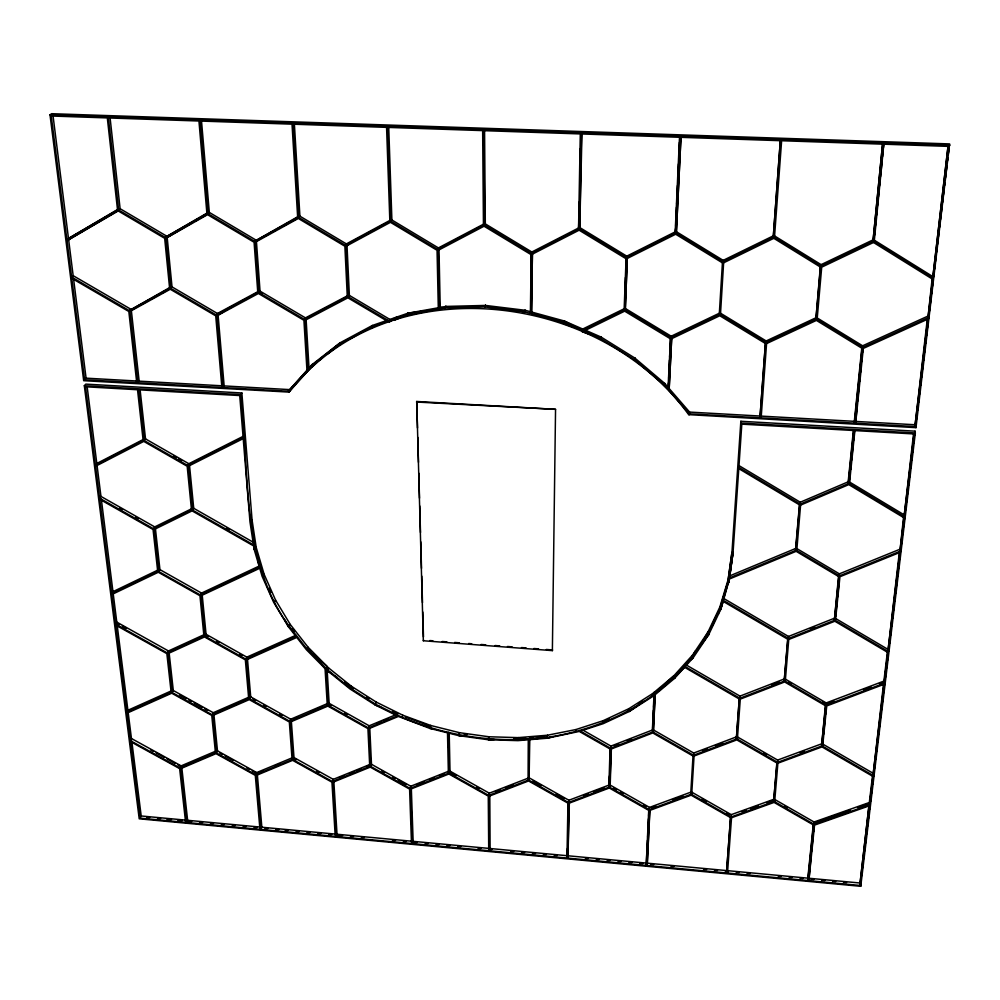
<?xml version="1.0" encoding="UTF-8"?>
<svg xmlns="http://www.w3.org/2000/svg" width="1000" height="1000" viewBox="0 0 1000 1000"><rect width="100%" height="100%" fill="white"/><g stroke="black" fill="none" stroke-linecap="round" stroke-linejoin="round"><path stroke-width="1.5" d="M788.475 638.538L788.475 636.45L723.6 598.4L729.375 579.025L796.137 551.325L838.825 576.65L834.362 620.363L788.475 638.538L723.45 600.425L729.375 579.025M464.837 736.05L458.812 735.662L448.5 733.088L449.363 773.337L488.75 795.425L528.075 780.212L528.275 739.788L517.962 740.638L488.312 739.762M531.062 290.163L531.25 252.963L530.375 313.387L524.462 311.788L484.8 306.95L445.238 307.938L439.462 308.95L438.2 250.325L484.05 226.213L485.312 223.888L484.575 131.025M529.075 780.3L529.288 739.712L547.263 738.213L579.275 731.438L610.062 748.975L608.837 787.262L568.475 802.513L529.075 780.3L529.788 739.1M531.525 313.7L532.425 253.012L531.525 313.7L563.525 322.438L582.288 330.613L624.113 310.175L624.475 308.625L582.737 329.038L582.288 330.613L564.113 320.925L532.1 312.175L563.475 322.45L563.975 320.875L563.6 322.488L564.113 320.925L582.737 329.038M784.188 681.137L787.85 639.3L723.162 601.388L720.7 609.462L708.713 634.637L693.275 657.65L685.212 666.612L739.875 698.275L784.188 681.137L787.725 638.75M788.95 639.388L834.837 621.225L887.788 652.438L884.075 683.288L826.275 705.125L785.263 681.225L785.275 679.075L826.2 702.925L883.888 681.1L887.4 651.85M552.375 650.625L555.55 409.338L416.737 401.475L423.338 640.75L552.375 650.625L552.525 649.938L546.312 649.463M777.6 762.337L777.625 760.075L737.5 736.963L737.387 739.175L777.6 762.337L821.55 746.125L825.65 705.85L784.663 681.963L740.35 699.087M694.1 755.35L691.7 794.5L731.125 816.963L773.625 801.65L776.9 762.312M778.05 763.125L822 746.912L872.9 776.4L869.475 804.85L814.1 824.338L774.663 801.737L774.688 799.438L814.05 822L869.325 802.513L872.55 775.6M566.95 858.037L567.962 803.162L528.562 780.962L489.237 796.162L489.688 850.812L566.95 858.037L567.513 848.112M578.538 229.163L580.288 133.925L483.862 130.662L484.625 225.25L531.263 253.425L578.538 229.163L579.513 201.287M567.875 828.312L568.362 802.438M579.938 177.913L580.487 148.3M567.925 858.125L568.962 803.25L609.312 788.012L648.725 810.35L646.2 865.438L567.925 858.125L569.35 802.525M579.725 229.213L581.512 133.963L679.513 137.275L675.125 233.188L626.388 257.6L579.725 229.213L582 132.762M821.188 266.137L774.488 237.325L774.525 235.9L821.112 264.65L821.188 266.137L872.975 241.438L882.675 142.912L872.975 241.438M773.8 238.312L723.562 262.85L723.713 261.388L720.45 314.812L766.112 342.587L815.9 319.4L820.487 267.113L773.8 238.312L773.838 236.887M676.325 233.238L681.012 136.1L676.325 233.238L723.012 261.837L773.263 237.275L780.275 141.012M624.113 310.175L626.138 257.113L625.788 268.038M608.837 787.262L609.475 775.837M609.775 766.663L610.363 748.3M624.775 299.262L625.487 277.413M611.375 748.388L610.188 785.1L649.538 807.4L690.863 792.138L690.675 794.412L649.262 809.688L609.837 787.35L611.075 749.062L652.788 732.938L692.962 755.962M625.275 310.225L627.325 257.162L625.275 310.225L670.925 337.8L719.25 314.75L719.412 313.188L671.188 336.213L670.925 337.8M766.112 342.587L766.162 340.962L720.6 313.25L720.45 314.812M761.137 417.863L761.213 416.112L854.325 421.337L854.463 423.113L761.137 417.863L766.688 341.95M669.087 390.425L671.737 337.188L669.087 390.425L689.388 413.812L759.975 417.788L765.5 341.887M667.987 389.15L668.263 387.475L664.875 383.575L664.575 385.213L634.538 359.712L600.638 338.625L584.087 329.625L601.062 337.038L634.888 358.075L664.762 383.462L664.5 385.15L667.987 389.15L670.562 337.125M646.2 865.438L647.525 840.163M647.663 837.113L648.5 818.763M648.65 815.713L648.925 809.587M652.638 728.45L653.475 710.225M653.612 707.188L654.175 695.037M668.462 382.887L668.263 387.475L664.587 385.262L664.762 383.462M668.675 378.312L669.513 360.012M669.65 356.962L670.5 338.65M675.125 233.188L675.525 228.7M675.675 225.613L676.525 207.087M676.663 203.988L677.513 185.463M677.725 180.837L678.5 163.85M678.713 159.225L679.488 142.238M647.188 865.537L649.737 810.438L691.137 795.175L730.562 817.625L726.5 872.95L647.188 865.537L649.938 809.688M653.337 732.237L655.062 694.75L674.587 678.35L684.575 667.312L739.287 699L736.338 739.087L693.525 755.263L653.337 732.237L655.263 694.163M739.875 698.275L739.987 696.112L685.425 664.5M736.338 739.087L739.287 698.375M726.5 872.95L730.562 816.85M727.5 873.037L727.613 870.662L807.812 878.15L807.85 880.55L727.5 873.037L731.587 816.938M731.125 816.963L731.25 814.65L691.888 792.225L691.7 794.5M690.675 794.412L693.062 755.263M719.25 314.75L722.513 261.337L722.35 262.8L675.675 234.225L626.95 258.612M728.962 580.612L728.838 582.612L729.338 578.188M741.825 424.15L853.713 430.513L848.288 483.7L800.275 504.125L738.875 467.45L738.988 465.613L800.263 502.225L848.162 481.825L853.413 430.25M727.788 582.35L731.938 552.375L727.775 582.375L719.688 609.1L707.763 634.188L707.938 632.112L719.837 607.062L727.913 580.337M915.337 432.962L915.062 431.163L740.85 421.275L740.738 423.038L915.337 432.962L860.738 886.3L139.213 818.812L84.325 385.712L85.8 384.125L241.863 392.975L252.075 520.037L256.225 547.475L264.125 574.288L275.562 600.087L290.312 624.525L308.075 647.212L328.525 667.862L351.4 686.263L376.3 702.113L402.875 715.25L430.763 725.487L459.525 732.688L488.875 736.762L518.288 737.625L547.425 735.225L575.887 729.562L603.138 720.7L628.875 708.662L652.65 693.587L673.975 675.675L692.537 655.088L707.938 632.112C695.312 656.875 676.137 677.463 654.175 694.237L652.375 695.725C621.237 717.95 584.75 731.8 546.987 737.4L546.95 737.4C497.95 743.713 447.612 736.612 402.125 717.362L375.5 704.212L350.55 688.325L327.65 669.912L307.137 649.225L289.312 626.475C240.238 559.612 249.762 472.287 240.712 394.6L241.863 392.975M738.787 468.625L799.638 504.95L795.65 550.438L729.538 577.888L733.05 552.45L729.675 575.9L795.638 548.462L799.475 504.575M728.988 580.575L728.863 582.513L729.013 580.487M731.825 554.325L740.85 421.275M738.8 468.35L732.925 554.425L733.05 552.45L729.538 577.888M738.875 467.45L741.825 423.938M719.688 609.1L719.837 607.062M700.612 645.562L708.713 634.637L708.925 632.5L694.987 653.263L695.175 651.162L692.362 657.163L692.562 655.062M718.4 614.3L718.562 612.25L720.7 609.487L722.1 603.35M759.975 417.788L765.45 343.512L719.788 315.75L671.462 338.775M773.263 237.275L780.362 140.688L680.75 137.325M737.387 739.175L740.337 698.462M774.488 237.325L781.625 140.738L882.887 144.162M720.7 609.487L723.162 601.388M708.75 634.575L708.925 632.5L708.713 634.637M693.525 755.263L693.713 753.037L736.45 736.875M815.9 319.4L820.275 267.162M773.625 801.65L777 763.037L736.812 739.887L694 756.05M774.663 801.737L777.95 762.4M785.263 681.225L788.812 638.837M800.775 505.025L848.775 484.613L903.95 517.775L899.925 551.325L839.463 575.85L796.775 550.513L800.625 504.637M817.113 319.462L821.712 267.162L873.5 242.475L932.6 279.2L927.962 317.825L862.788 347.438L817.113 319.462L817.05 317.875L862.625 345.8L862.788 347.438M674.587 678.35L674.837 676.225M807.812 878.15L813.312 824.2M821.55 746.125L825.425 705.2M834.362 620.363L838.562 576.138M854.325 421.337L861.762 348.25M807.85 880.55L813.512 825L774.075 802.412L731.587 817.712M854.463 423.113L862.087 348.363L816.413 320.4L766.637 343.562M869.325 802.513L859.812 885.413L808.863 880.65L811.188 855.125M811.513 852.038L813.238 835.088M813.55 832L814.188 825.837M822.613 746.213L826.737 705.938L883.95 684.325L873.012 775.413L822.613 746.213L823.175 737.775M823.5 734.675L825.238 717.663M825.55 714.562L826.338 706.825M835.537 616.862L837.225 600.3M837.537 597.288L839.225 580.725M849.475 480.375L850.25 472.788M850.562 469.762L851.188 463.688M851.488 460.65L853.2 443.963M853.512 440.938L854.587 430.312M855.65 423.188L863.288 348.425L927.812 319.125L914.912 426.525L855.65 423.188L857.212 404.65M857.525 401.613L859.237 384.862M859.55 381.812L860.175 375.725M860.487 372.675L861.263 365.062M861.575 362.013L862.188 355.925M862.5 352.875L863.125 346.788M874.5 235.413L875.138 229.25M875.45 226.175L876.237 218.463M876.55 215.387L877.175 209.213M877.5 206.137L878.125 199.975M878.438 196.887L879.225 189.188M879.538 186.1L880.175 179.938M880.487 176.85L882.225 159.9M882.537 156.825L883.162 150.65M883.475 147.575L883.95 142.95L874.225 241.488L932.763 277.863L948.175 145.113L932.763 277.863M808.863 880.65L814.55 825.1L869.362 805.812M254.188 549.45L253.625 545.938L192.087 510.875L154.062 529.562L158.713 571.512L200.375 595L259.45 567.325L254.15 549.35L254.562 545.4M723.012 261.837L723.175 260.363L773.3 235.85M674.5 678.425L674.737 676.3M673.763 677.775L674 675.65M649.262 809.688L649.538 807.4M859.812 885.413L869.212 803.475M873.012 775.413L883.388 685.238M887.913 651.375L899.788 552.463L839.95 576.725L835.475 620.45L887.913 651.375L899.375 552.013M899.925 551.325L903.525 517.362M904.087 516.613L914.025 433.95L854.887 430.588L849.45 483.762L904.087 516.613L913.562 433.675M914.912 426.525L927.312 319.062M927.962 317.825L932.087 279.212M861.162 879.212L860.738 886.3M861.538 876.112L862.087 871.462M862.463 868.363L863.213 862.163M863.587 859.062L864.15 854.412M864.513 851.312L865.075 846.663M865.45 843.562L866.2 837.35M866.575 834.25L867.125 829.6M867.5 826.5L868.062 821.85M868.438 818.75L869 814.1M869.55 809.45L870.113 804.8M870.487 801.7L871.05 797.05M871.425 793.95L872.163 787.738M872.537 784.638L873.1 779.987M873.475 776.888L874.025 772.237M874.4 769.137L875.15 762.938M875.525 759.837L876.087 755.188M876.45 752.087L877.2 745.888M877.575 742.788L878.138 738.138M878.512 735.025L879.062 730.375M879.438 727.275L880.188 721.075M880.562 717.975L881.112 713.325M881.488 710.225L882.05 705.575M882.425 702.475L883.175 696.275M883.538 693.175L884.1 688.525M884.475 685.425L885.037 680.763M885.413 677.663L886.15 671.462M886.525 668.363L887.087 663.713M887.463 660.612L888.012 655.962M888.575 651.312L889.137 646.663M889.513 643.562L890.075 638.913M890.438 635.812L891 631.15M891.562 626.5L892.125 621.85M892.5 618.75L893.05 614.1M893.425 611L894.175 604.8M894.55 601.7L895.1 597.05M895.475 593.95L897.163 579.987M897.525 576.888L898.088 572.238M898.462 569.138L899.212 562.938M899.587 559.837L900.138 555.188M900.512 552.087L901.075 547.438M901.45 544.338L902 539.688M902.562 535.037L903.125 530.388M903.5 527.275L904.062 522.625M904.425 519.525L904.987 514.875M905.55 510.225L906.112 505.575M906.488 502.475L907.038 497.825M907.412 494.725L907.975 490.075M908.538 485.425L909.087 480.775M909.463 477.675L910.025 473.013M910.588 468.363L910.962 465.262M911.513 460.613L912.075 455.962M912.45 452.863L913.012 448.212M913.575 443.562L914.125 438.913M914.5 435.812L915.062 431.163M916.075 422.762L915.975 427.65L688.662 414.637C598.387 290.262 388.125 265.613 288.975 392.1L83.688 380.688L50 114.812L51.662 113.7L949.613 143.912L915.975 427.65M916.45 419.663L917 415.012M917.562 410.363L917.938 407.275M918.5 402.625L919.05 397.975M919.425 394.875L919.987 390.225M920.55 385.588L921.1 380.938M921.475 377.837L922.038 373.188M922.412 370.087L923.15 363.888M923.525 360.8L924.087 356.15M924.463 353.05L925.013 348.4M925.575 343.75L926.137 339.113M926.513 336.012L927.062 331.362M927.438 328.263L928 323.612M928.562 318.962L929.112 314.325M929.488 311.225L930.05 306.575M930.425 303.475L930.975 298.825M931.538 294.188L932.1 289.538M932.475 286.438L933.025 281.788M933.587 277.137L933.962 274.037M934.525 269.4L935.075 264.75M935.45 261.65L936.012 257M936.575 252.35L936.938 249.25M937.5 244.613L938.062 239.963M938.438 236.863L938.988 232.213M939.55 227.562L940.113 222.925M940.487 219.825L941.038 215.175M941.413 212.075L942.163 205.875M942.537 202.787L943.088 198.137M943.462 195.037L944.025 190.387M944.587 185.738L944.963 182.638M945.512 178L946.075 173.35M946.45 170.25L947.013 165.6M947.562 160.95L947.938 157.85M948.5 153.212L949.062 148.562M652.65 693.587L652.35 695.75L654.438 692.075L654.175 694.237L673.975 675.675M689.062 414.85L689.287 413.113M689.388 413.812L689.6 412.088L669.35 388.738M609.837 787.35L610.188 785.1M610.588 748.288L652.3 732.163L653.962 695.662L629.125 711.575L603.263 723.65L580.388 731.087L610.588 748.288L610.938 746.087L652.575 729.963M602.8 722.85L603.175 720.688M634.888 358.075L634.612 359.75L634.95 358.125M568.475 802.513L568.9 800.25L609.188 785.013M675.675 234.225L675.95 232.812M575.462 731.737L575.862 729.575M546.987 737.4L547.463 735.225L546.95 737.4L529.188 736.725M670.3 338.725L624.663 311.15L583.625 331.2L600.513 338.55L600.913 336.975L600.6 338.6L600.975 336.987L600.638 338.625L601.062 337.038M528.075 780.212L528.575 777.987L489.312 793.2L450.012 771.137L449.2 732.487M517.788 739.788L518.288 737.625L528.688 738.913M488.725 850.725L488.263 796.075L448.888 774L410.562 789.163L412.438 843.6L488.725 850.725L489.087 825.037M489.688 850.812L489.825 795.5M626.388 257.6L626.763 256.15L675.387 231.788M488.75 795.425L489.312 793.2M600.55 338.575L600.975 336.987M488.3 738.925L488.85 736.762M563.6 322.488L564.062 320.925M449.363 773.337L450.012 771.137M458.913 734.85L459.525 732.688M555.55 409.338L416.475 402.038M412.438 843.6L413.137 841.338L411.337 788.525M434.45 728.988L429.837 728.413L398.387 716.438L368.9 728.675L370.7 766.462L410.05 788.425L410.775 786.225L449.038 771.062M525.05 310.262L524.575 311.825L485.35 305.413L525.05 310.262L530.95 311.85M402.125 717.362L402.85 715.238M423.338 640.75L423.575 640.075M369.725 766.375L370.525 764.212L333.25 779.35L332.388 781.525L293.05 759.688L290.3 722.062L327.825 706.112L367.925 728.6L369.725 766.375L332.388 781.525M370.7 766.462L371.488 764.3L369.787 728.062M336.175 836.475L332.912 782.262L370.25 767.125L409.6 789.087L411.488 843.512L336.175 836.475L337.013 834.237L333.862 781.637M380.825 707.138L374.988 704.875L350 688.962L326.1 669.6L328.263 705.413L368.375 727.913L369.188 725.8L396.688 714.362M375.5 704.212L376.275 702.1M524.462 311.788L525.125 310.275L524.625 311.812M485.425 305.425L484.8 306.95L485.462 305.425L484.675 306.938L485.462 305.425L445.988 306.425L440.225 307.438L439.462 308.95M531.263 253.425L531.85 252L579.012 227.775M484.675 306.938L485.35 305.413M350.55 688.325L351.375 686.237M328.263 705.413L329.15 703.337L327.1 669.112M293.05 759.688L293.988 757.55L291.363 721.475M259.95 829.35L260.925 827.138L187.625 820.3L186.525 822.487L259.95 829.35L255.3 775.362L216 753.65L180.562 768.713L186.525 822.487M260.875 829.438L256.25 775.438L292.625 760.337L331.95 782.175L335.238 836.388L260.875 829.438L261.85 827.225L257.375 774.837M327.65 669.912L328.525 667.862L325.887 668.162M289.762 721.3L327.287 705.337L325.05 668.538L306.388 649.7L296.775 637.438L246.337 659.938L249.675 698.938L289.762 721.3L290.712 719.212L328.175 703.25M445.238 307.938L445.95 306.438L445.1 307.962L445.85 306.438L445.1 307.962L440.225 307.438L438.988 248.912M255.712 774.712L292.1 759.6L289.337 721.975L249.262 699.625L212.725 715.525L216.412 752.987L255.712 774.712L256.712 772.562L293.038 757.463M308.05 647.188L307.137 649.225L326.8 666.125M712.15 625.737L717.925 613.6M718.562 612.25L720.85 607.425M340.238 342.725L312.25 364.45L308 369.562L305.025 320.35L347.887 297.812L387.7 321.388L371.425 327.013L339.2 344.325L340.238 342.725L372.337 325.475L387.113 320.375M693.263 657.675L690.975 659.675M445.163 307.95L445.95 306.438M289.337 626.5L290.3 624.5M248.713 698.85L249.75 696.8L213.275 712.712L212.175 714.775L172.125 692.537L167.825 653.713L204.513 636.95L245.35 659.862L248.713 698.85L212.175 714.775M249.675 698.938L250.712 696.875L247.387 657.938M185.613 822.4L179.638 768.625L130.338 741.525L140.025 818.138L185.613 822.4L186.713 820.212M216.412 752.987L217.488 750.875L213.962 714.963M274.562 602.05L275.562 600.087M245.775 659.15L296.163 636.663L288.475 626.85L273.663 602.35L262.137 576.4L259.738 568.288L200.95 595.8L204.925 636.237L245.775 659.15L246.838 657.15L295.738 635.3M130.225 740.6L131.45 738.512L128.012 711.225L126.775 713.275L130.225 740.6L180.025 767.987L181.15 765.863L215.125 751.4M140.025 818.138L141.2 815.975L131.762 740.975M263.087 576.213L264.125 574.288M391 221.35L391.9 220L388.688 126.237L387.762 127.4L391 221.35L437.612 249.325L438.4 247.913L484.15 223.837M371.425 327.013L372.375 325.462L371.5 326.975M349.675 243.438L346 246.275L348.413 296.9L389 320.95L389.875 319.425L407.9 313.212L439.1 307.638M172.125 692.537L173.3 690.5L169.013 651.737M204.925 636.237L206.062 634.275L202.1 593.888M255.162 549.362L256.225 547.475M371.987 327.975L372.9 326.438M312.25 364.45L311.15 366.125L340.213 342.75L339.275 344.288M167.25 652.938L203.938 636.163L199.95 595.725L158.3 572.25L111.762 594.575L115.487 624.05L167.25 652.938L168.45 650.962L205.075 634.2M250.987 521.838L252.075 520.037M200.375 595L201.537 593.088L259.1 566.1M126.65 712.325L171.163 692.45L166.85 653.637L115.612 625.05L126.65 712.325L127.9 710.275L170.95 691.05M339.237 344.3L340.213 342.75M339.9 345.213L340.875 343.638M309.025 367.962L308 369.562L312.137 364.538L309.025 367.962L306.075 318.837M311.975 366.863L316.637 362.45M288.85 392.2L313 365.275M288.975 392.1L290.038 390.475M348.413 296.9L349.375 295.413L346.987 244.887M227.413 309.363L216.812 315.912L222.963 387.537L288.275 391.213L308.012 369.087M158.713 571.512L159.95 569.637L155.325 527.75M115.487 624.05L116.788 622.112L113.275 594.225M192.512 510.087L188.212 466.312L243.212 438.612L249.963 521.8L253.463 544.812L192.512 510.087L193.725 508.3L189.438 464.588M111.638 593.55L157.713 571.438L153.05 529.487L99.712 499.263L111.638 593.55L112.963 591.663L158.963 569.562M304.413 319.4L347.287 296.837L344.875 246.225L298.312 218.463L255.2 242.288L258.888 292.587L304.413 319.4L305.462 317.887L346.875 296.087M99.575 498.188L100.962 496.425L96.95 464.575L95.55 466.287L99.575 498.188L153.475 528.725L154.738 526.912L191.35 508.9M187.613 465.45L243.125 437.475L239.725 395.562L138.575 389.8L144.2 440.575L187.613 465.45L188.837 463.725L242.875 436.475M387.512 126.2L386.575 127.362L293.188 124.2L298.812 217.512L345.387 245.275L346.375 243.9L390.75 219.95M222.963 387.537L224.15 385.925L218.038 314.425M144.2 440.575L145.525 438.9L140.1 389.738M258.888 292.587L260.038 291.125L256.388 240.912L269.825 233.487M95.412 465.188L143.162 440.513L137.525 389.738L85.5 386.775L95.412 465.188L96.812 463.475L143.138 439.538M298.812 217.512L299.913 216.175L294.325 123.062M192.712 222.512L165.775 238.35L170.7 288.337L216.188 314.962L217.425 313.475L258.938 291.075M137.787 382.738L129.9 311.537L170.25 289.237L215.725 315.85L221.887 387.475L137.787 382.738L139.15 381.15L131.3 310.062L148.763 300.425M254.575 241.3L297.675 217.463L292.025 124.162L200.087 121.05L208.038 213.725L254.575 241.3L298.775 216.137M676.825 674.013L680.812 669.6M288.275 391.213L306.975 370.675L303.925 320.288L258.4 293.488L216.812 315.912M84.6 379.738L71.775 278.3L128.825 311.488L136.738 382.675L84.6 379.738L86.075 378.162L73.513 278.425M170.7 288.337L172.025 286.9L167.15 237.013M118.325 210.425L67.025 240.688L71.625 277.062L129.262 310.6L170.95 286.85M208.038 213.725L209.325 212.413L201.425 119.925M165.138 237.375L206.925 213.675L198.938 121.013L108.438 117.95L118.637 210L165.138 237.375L206.863 213.137M677 674.237L684.575 667.312M71.625 277.062L73.162 275.663L68.587 239.35M118.637 210L120.113 208.713L109.975 116.838M66.862 239.425L117.537 209.95L107.312 117.912L51.262 116.013L66.862 239.425L117.688 209.438M657.613 690.688L661.038 687.812M664.463 684.938L666.75 683.012M319.062 360.575L321.488 358.688M327.55 353.988L338.45 345.525M629.188 711.525L643.15 701.55M638.775 703.5L642.738 700.987M67.025 240.688L118.2 210.938L164.675 238.312L169.613 288.288L129.262 310.6M195.4 220.987L207.512 214.125M165.775 238.35L207.562 214.675L254.088 242.237L257.787 292.525L216.188 314.962M389.212 322.05L391.5 320.775M151.438 298.938L159.5 294.488M162.188 293L170.238 288.55M272.512 232L275.2 230.512M277.887 229.025L280.587 227.537M283.275 226.05L296.712 218.625M345.387 245.275L389.85 221.3L386.575 127.362M230.1 307.925L232.775 306.475M244.825 299.975L247.5 298.538M359.087 238.363L368.5 233.287M372.537 231.112L379.25 227.488M346 246.275L390.45 222.312L437.05 250.275L438.325 309.15L394.475 317.838M351.55 337.912L358.225 334.325M437.612 249.325L483.45 225.2L482.65 130.612L387.762 127.4M308.837 317.387L318.5 312.3M336.438 302.863L339.2 301.413M461.863 236.887L464.562 235.463M102.45 461.737L105.213 460.312M114.838 455.337L124.462 450.375M95.55 466.287L143.775 441.388L187.175 466.25L191.5 510.025L153.475 528.725M531.838 254.438L579.113 230.188L625.763 258.562M234.737 441.763L237.488 440.375M821.112 264.65L872.788 239.988M603.713 721.45L609.138 718.913M766.162 340.962L815.837 317.825M862.625 345.8L927.65 316.225M126.775 713.275L171.725 693.213L211.762 715.45L215.463 752.913L180.025 767.987M394.05 320.363L405.45 315.475M185.938 764.788L190.188 762.975M294.025 718.787L298.188 717.013M310.675 711.7L314.837 709.925M317.613 708.75L321.775 706.975M258.637 772.712L262.825 770.975M275.4 765.75L279.587 764.013M376.712 723.65L380.925 721.9M383.725 720.738L387.925 718.988M368.375 727.913L397.3 715.9L374.988 704.875M796.775 550.513L796.762 548.538L839.362 573.837L899.688 549.338M339.5 777.763L343.8 776.012M349.538 773.688L353.837 771.938M356.7 770.775L361 769.038M366.737 766.7L371.037 764.963M788.475 636.45L834.275 618.288M416.95 784.725L424.038 781.912M429.7 779.663L433.95 777.987M439.625 775.738L443.875 774.05M810.413 628.775L814.712 627.075M410.05 788.425L448.375 773.25L447.5 732.837L429.837 728.413M739.987 696.112L784.2 678.988M495.625 791.688L499.988 790M505.812 787.75L513.075 784.938M614.3 745.75L618.612 744.087M627.225 740.75L631.525 739.087M771.838 684.775L778.962 682.013M583.763 795.562L588.088 793.925M593.837 791.75L603.913 787.95M702.738 750.588L707.013 748.962M715.55 745.738L722.675 743.05M826.663 703.737L833.8 701.038M863.775 689.7L870.913 687M879.475 683.763L883.763 682.15M777.625 760.075L821.488 743.875M651.425 807.625L655.7 806.05M672.812 799.737L682.788 796.05M800.013 752.763L804.4 751.15M731.25 814.65L773.65 799.35M741.938 811.712L746.325 810.125M750.713 808.55L758.025 805.913M766.8 802.75L774.112 800.113M814.5 822.75L850.487 810.075M857.688 807.537L867.775 803.988M389 320.95L407.025 314.75L407.95 313.212L407.15 314.725L407.987 313.188L438.325 309.15M547.188 738.225L553.038 736.65M518.4 738.462L513.725 738.325M529.788 737.537L532.762 737.288M541.688 736.55L544.663 736.3M494.35 739.5L488.35 739.762L458.85 735.662M50 114.812L950 145.175M884.175 144.2L948.55 146.387M86.075 378.162L138.1 381.087M139.15 381.15L223.088 385.863M224.15 385.925L289.337 389.588M689.6 412.088L760.05 416.037M855.5 421.413L914.638 424.725M84.325 385.712L240.712 394.6M429.787 640.55L432.9 640.788M442.225 641.5L446.887 641.862M454.65 642.45L459.312 642.812M468.638 643.525L471.737 643.763M481.062 644.475L485.725 644.825M495.05 645.537L499.712 645.9M507.475 646.488L512.137 646.85M521.462 647.562L526.112 647.913M533.888 648.512L538.55 648.863M141.2 815.975L185.188 820.075M261.85 827.225L336.075 834.15M337.013 834.237L412.188 841.25M413.137 841.338L489.288 848.438M490.25 848.525L567.375 855.725M568.35 855.812L646.475 863.1M647.463 863.188L726.612 870.575M808.825 878.238L859.675 882.975M146.613 817.237L149.725 817.525M157.5 818.25L160.613 818.538M166.838 819.125L171.5 819.55M177.725 820.138L182.387 820.575M187.062 821.012L191.725 821.438M199.5 822.163L202.613 822.463M210.387 823.188L213.5 823.475M221.275 824.2L224.387 824.488M232.175 825.212L235.275 825.512M243.062 826.237L246.163 826.525M253.95 827.25L257.062 827.537M264.837 828.263L267.95 828.55M275.725 829.287L278.837 829.575M285.062 830.15L288.163 830.438M295.95 831.175L299.062 831.462M306.837 832.188L309.95 832.475M317.725 833.2L320.838 833.487M328.612 834.212L331.725 834.513M336.388 834.938L342.612 835.525M350.387 836.25L353.5 836.538M361.275 837.262L364.387 837.562M392.388 840.175L395.5 840.462M403.275 841.188L406.388 841.475M412.612 842.062L417.275 842.487M425.05 843.213L428.162 843.512M435.938 844.237L439.05 844.525M446.838 845.25L449.938 845.537M457.725 846.263L460.838 846.562M477.938 848.15L481.05 848.45M488.825 849.175L491.938 849.463M510.613 851.2L513.725 851.488M521.5 852.225L524.612 852.513M532.388 853.238L535.5 853.525M543.275 854.25L546.388 854.538M554.163 855.263L557.275 855.562M585.275 858.175L588.387 858.462M596.163 859.188L599.275 859.475M607.05 860.2L610.163 860.5M617.938 861.225L621.05 861.513M628.825 862.237L631.938 862.525M639.712 863.25L642.825 863.538M650.6 864.262L653.713 864.562M670.825 866.15L673.938 866.45M703.487 869.2L706.6 869.5M714.388 870.225L717.487 870.512M725.275 871.237L728.388 871.525M736.162 872.25L739.275 872.537M747.05 873.275L750.163 873.562M778.162 876.175L781.275 876.462M789.05 877.188L792.163 877.475M799.938 878.2L803.05 878.5M810.825 879.225L813.938 879.513M821.712 880.238L824.825 880.525M832.6 881.25L835.713 881.55M843.487 882.275L846.6 882.562M464.113 734.163L467.2 734.587M326.987 670.487L332.025 673.938M582.087 331.7L591.987 335.062M563.2 323.475L575.638 327.762M405.363 717.038L429.075 725.75M392.512 711.05L398.062 713.787M131.45 738.512L181.15 765.863M150.7 749.975L153.438 751.475M156.163 752.975L164.363 757.487M167.1 758.988L175.3 763.5M178.025 765L180.763 766.513M217.488 750.875L256.712 772.562M219.788 753.025L222.488 754.525M225.188 756.025L233.312 760.5M246.825 767.975L249.537 769.475M252.237 770.975L256.3 773.213M173.3 690.5L213.275 712.712M293.988 757.55L333.25 779.35M179.562 694.887L186.225 698.587M188.888 700.062L191.55 701.55M194.213 703.025L202.2 707.463M204.875 708.938L207.537 710.425M293.562 758.2L296.262 759.712M316.562 770.987L319.275 772.487M116.788 622.112L168.45 650.962M250.712 696.875L290.712 719.212M371.488 764.3L410.775 786.225M116.912 623.112L119.612 624.625M122.3 626.125L126.337 628.375M252.963 699.05L255.625 700.537M263.625 705L266.288 706.488M279.625 713.938L282.288 715.425M381.875 771.012L384.588 772.525M392.713 777.05L395.412 778.562M398.125 780.075L406.25 784.613M206.062 634.275L246.838 657.15M329.15 703.337L369.188 725.8M328.713 704.025L331.375 705.525M344.712 713L347.388 714.5M449.538 771.8L456.312 775.612M476.637 787.013L479.35 788.525M205.637 634.987L208.363 636.512M216.513 641.087L219.237 642.613M239.613 654.038L242.325 655.562M159.95 569.637L201.537 593.088M529.575 778.075L568.9 800.25M533.138 781.038L541.275 785.625M556.188 794.025L564.325 798.612M100.962 496.425L154.738 526.912M119.725 508.062L122.387 509.575M135.7 517.112L138.363 518.625M613.737 788.075L616.45 789.613M620.513 791.925L623.225 793.462M643.575 804.987L646.287 806.525M193.725 508.3L253.188 542.188M582.112 729.663L610.938 746.087M226.663 528.1L229.338 529.625M702.188 799.075L706.263 801.4M726.612 812.987L729.325 814.538M145.525 438.9L188.837 463.725M653.612 730.05L693.713 753.037M173.525 456L176.225 457.55M178.938 459.1L181.637 460.65M784.6 806.125L787.225 807.625M763.662 753.075L766.338 754.613M822.55 743.962L872.85 773.112M73.162 275.663L130.662 309.125M788.625 682.113L791.263 683.65M822.938 702.113L825.588 703.65M172.025 286.9L217.425 313.475M259.562 292.038L262.225 293.612M835.375 618.362L887.712 649.237M120.113 208.713L166.5 236.025M260.038 291.125L305.462 317.887M209.325 212.413L255.75 239.938M349.375 295.413L389.875 319.425M299.913 216.175L346.375 243.9M849.325 481.9L903.85 514.675M391.9 220L438.4 247.913M485.312 223.888L531.85 252M625.65 308.688L671.188 336.213M484.05 226.213L530.675 254.387M580.2 227.825L626.763 256.15M676.587 231.838L723.175 260.363M932.438 276.337L874.038 240.037L874.225 241.488M350.875 686.912L353.5 688.587M366.613 696.938L369.225 698.6M334.525 675.65L337.025 677.375M344.762 682L350.775 686.825M639.95 363.812L642.237 365.75M310.637 651.038L307.35 647.725L309.325 650.037M315.012 655.45L320.487 660.975M322.1 665.062L325.05 668.538M292.375 628.6L294.275 631.025M288.463 626.812L284.95 620M269.225 588.1L271.038 592.175M258.15 561.25L259.45 567.325M873.3 241.038L873.5 242.475M52.925 114.913L68.438 238.088M87.15 386.725L96.812 463.475M101.3 499.05L112.963 591.663M117.3 626.175L127.9 710.275M181.863 768.125L187.625 820.3M883.888 681.1L884.075 683.288M848.162 481.825L848.288 483.7M839.362 573.837L839.463 575.85M410.363 788.438L410.525 793.1M411.275 814.837L411.6 824.163M826.2 702.925L826.275 705.125M416.737 401.475L417.5 427.987M417.762 437.35L418.488 462.3M418.8 473.212L419.513 498.162M419.738 505.962L420.5 532.475M420.763 541.825L421.525 568.337M421.75 576.138L422.5 602.65M422.775 612L423.488 636.962M438.312 270.525L438.5 279.8M448.2 732.25L448.537 747.775M814.05 822L814.1 824.338M800.263 502.225L800.275 504.125M483.387 130.988L483.5 144.913M795.638 548.462L795.65 550.438M720.863 607.362L720.725 609.375L720.888 607.337M628.875 708.662L628.55 710.825L628.9 708.65M430.725 725.475L430.037 727.613L430.763 725.487M407.837 313.225L407.062 314.725L407.837 313.225"/></g></svg>
